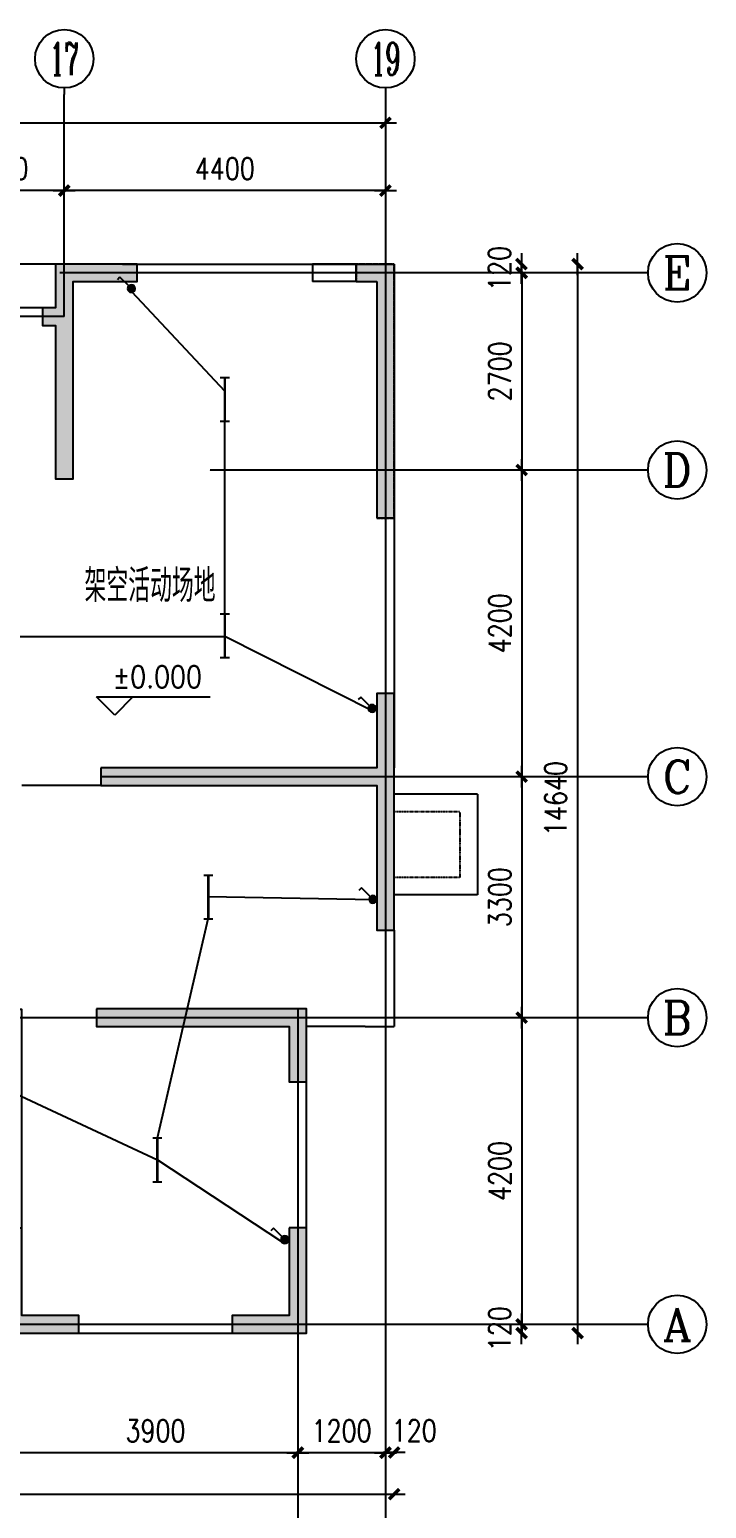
# Model space of a CAD drawing. Extents: x -170759 to 304867, y -311201 to 112352.
# Drawn here: x -54223 to -44951, y -205998 to -185746 of the extents above; entities that cross this region are included whole.
import ezdxf
from ezdxf.enums import TextEntityAlignment as Align

# ---------------------------------------------------------------- set-up
doc = ezdxf.new("R2010")
doc.units = 0
for name, pattern in [('ACAD_ISO04W100', [30.5, 24, -3, 0.5, -3]), ('DASH', [0.35, 0.25, -0.1]), ('DOTE', [2.42, 2, -0.2, 0.02, -0.2])]:
    doc.linetypes.add(name, pattern=pattern)
doc.layers.get('0').update_dxf_attribs({"linetype": 'CONTINUOUS'})
doc.layers.get('DEFPOINTS').update_dxf_attribs({"linetype": 'CONTINUOUS'})
for name, color, linetype in [('AXIS', 3, 'CONTINUOUS'), ('AXIS_TEXT', 7, 'CONTINUOUS'), ('DOOR', 2, 'CONTINUOUS'), ('DOTE', 251, 'CONTINUOUS'), ('EQUIP', 3, 'CONTINUOUS'), ('HATCH', 253, 'CONTINUOUS'), ('STAIR', 2, 'CONTINUOUS'), ('TEX', 7, 'CONTINUOUS'), ('TEXT', 6, 'CONTINUOUS'), ('WALL', 7, 'CONTINUOUS'), ('WIRE', 1, 'CONTINUOUS'), ('ZXX', 2, 'ACAD_ISO04W100')]:
    doc.layers.add(name, color=color, linetype=linetype)
doc.styles.add('COMPLEX', font='COMPLEX')
doc.styles.add('DIM_FONT', font='SIMPLEX.shx', dxfattribs={"width": 0.8})
doc.styles.add('HZ1', font='txt', dxfattribs={"bigfont": 'hzk'})
doc.styles.add('HZXXX', font='romans', dxfattribs={"width": 0.7, "bigfont": 'hzs'})
doc.dimstyles.new('AXIS', dxfattribs={"dimtxt": 300, "dimasz": 1, "dimexe": 250, "dimexo": 300, "dimgap": 150, "dimtad": 1, "dimdec": 0, "dimdsep": 46, "dimtxsty": 'DIM_FONT', "dimblk": '_DIMX', "dimblk1": '_DIMX', "dimblk2": '_DIMX', "dimcen": 2.5, "dimse1": 1, "dimse2": 1, "dimclrd": 3, "dimclre": 3, "dimclrt": 7, "dimadec": 0, "dimazin": 0, "dimtfac": 1, "dimtdec": 0, "dimtix": 1, "dimtmove": 2, "dimatfit": 3, "dimldrblk": '_DIMX', "dimfxl": 0, "dimtolj": 1, "dimtzin": 0, "dimarcsym": 0})

# ---------------------------------------------------------------- blocks, each defined once
blk = doc.blocks.new('_DIMX')
blk.add_line((-150, 0), (150, 0))
at = {"const_width": 50}
blk.add_lwpolyline([(-70, -70), (70, 70)], dxfattribs=at)
blk = doc.blocks.new('*D617')
at = {"layer": 'AXIS', "color": 3, "lineweight": -2}
blk.add_line((-47481, -189078), (-47481, -191776), dxfattribs=at)
at = {"layer": 'DEFPOINTS', "color": 0}
for p in [(-49348, -189077), (-49348, -191777), (-47481, -191777)]:
    blk.add_point(p, dxfattribs=at)
at = {"layer": 'AXIS', "color": 3, "lineweight": -2}
for p, rotation in [((-47481, -189077), 90), ((-47481, -191777), 270)]:
    blk.add_blockref('_DIMX', p, dxfattribs=dict(at, rotation=rotation))
at = {"layer": 'AXIS', "color": 7, "insert": (-47781, -190427), "char_height": 300, "attachment_point": 5, "rotation": 90, "style": 'DIM_FONT'}
blk.add_mtext('\\A1;2700', dxfattribs=at)
blk = doc.blocks.new('_AXISO')
blk.add_circle((0, 0), 0.5)
at = {"layer": 'AXIS_TEXT', "style": 'COMPLEX', "width": 1.041667}
blk.add_attdef('A', text='', height=0.56, dxfattribs=at).set_placement((-0.25, -0.28), (0.25, -0.28), align=Align.FIT)
blk = doc.blocks.new('*D618')
at = {"layer": 'AXIS', "color": 3, "lineweight": -2}
blk.add_line((-46716, -188958), (-46716, -203596), dxfattribs=at)
at = {"layer": 'DEFPOINTS', "color": 0}
for p in [(-48430, -188957), (-48430, -203597), (-46716, -203597)]:
    blk.add_point(p, dxfattribs=at)
at = {"layer": 'AXIS', "color": 3, "lineweight": -2}
for p, rotation in [((-46716, -188957), 90), ((-46716, -203597), 270)]:
    blk.add_blockref('_DIMX', p, dxfattribs=dict(at, rotation=rotation))
at = {"layer": 'AXIS', "color": 7, "insert": (-47016, -196277), "char_height": 300, "attachment_point": 5, "rotation": 90, "style": 'DIM_FONT'}
blk.add_mtext('\\A1;14640', dxfattribs=at)
blk = doc.blocks.new('*D634')
at = {"layer": 'AXIS', "color": 3, "lineweight": -2}
blk.add_line((-47481, -195978), (-47481, -199276), dxfattribs=at)
at = {"layer": 'DEFPOINTS', "color": 0}
for p in [(-49348, -195977), (-49348, -199277), (-47481, -199277)]:
    blk.add_point(p, dxfattribs=at)
at = {"layer": 'AXIS', "color": 3, "lineweight": -2}
for p, rotation in [((-47481, -195977), 90), ((-47481, -199277), 270)]:
    blk.add_blockref('_DIMX', p, dxfattribs=dict(at, rotation=rotation))
at = {"layer": 'AXIS', "color": 7, "insert": (-47781, -197627), "char_height": 300, "attachment_point": 5, "rotation": 90, "style": 'DIM_FONT'}
blk.add_mtext('\\A1;3300', dxfattribs=at)
blk = doc.blocks.new('*D635')
at = {"layer": 'AXIS', "color": 3, "lineweight": -2}
blk.add_line((-49349, -205235), (-50547, -205235), dxfattribs=at)
at = {"layer": 'DEFPOINTS', "color": 0}
for p in [(-50548, -203746), (-49348, -203790), (-50548, -205235)]:
    blk.add_point(p, dxfattribs=at)
at = {"layer": 'AXIS', "color": 3, "lineweight": -2, "rotation": 180}
blk.add_blockref('_DIMX', (-50548, -205235), dxfattribs=at)
at = {"layer": 'AXIS', "color": 3, "lineweight": -2}
blk.add_blockref('_DIMX', (-49348, -205235), dxfattribs=at)
at = {"layer": 'AXIS', "color": 7, "insert": (-49948, -204935), "char_height": 300, "attachment_point": 5, "style": 'DIM_FONT'}
blk.add_mtext('\\A1;1200', dxfattribs=at)
blk = doc.blocks.new('*D636')
at = {"layer": 'AXIS', "color": 3, "lineweight": -2}
blk.add_line((-50549, -205235), (-54447, -205235), dxfattribs=at)
at = {"layer": 'DEFPOINTS', "color": 0}
for p in [(-54448, -203746), (-50548, -203746), (-54448, -205235)]:
    blk.add_point(p, dxfattribs=at)
at = {"layer": 'AXIS', "color": 3, "lineweight": -2, "rotation": 180}
blk.add_blockref('_DIMX', (-54448, -205235), dxfattribs=at)
at = {"layer": 'AXIS', "color": 3, "lineweight": -2}
blk.add_blockref('_DIMX', (-50548, -205235), dxfattribs=at)
at = {"layer": 'AXIS', "color": 7, "insert": (-52498, -204935), "char_height": 300, "attachment_point": 5, "style": 'DIM_FONT'}
blk.add_mtext('\\A1;3900', dxfattribs=at)
blk = doc.blocks.new('_LINKPT1')
blk.add_line((0, 0), (0, 0))
blk = doc.blocks.new('M_Y4YTM')
for p, q in [((-1.2, 0.25), (-1.2, -0.25)), ((-1.2, 0), (1.2, 0)), ((1.2, 0.25), (1.2, -0.25))]:
    blk.add_line(p, q)
at = {"const_width": 0.14}
blk.add_lwpolyline([(-1.2, 0), (1.2, 0)], dxfattribs=at)
at = {"xscale": 0.002, "yscale": 0.002, "zscale": 0.002}
for p in [(-1.2, 0), (0, 0), (1.2, 0)]:
    blk.add_blockref('_LINKPT1', p, dxfattribs=at)
at = {"width": 0.8, "flags": 9}
blk.add_attdef('A', (0, 0), '', height=0.00002, dxfattribs=at)
blk = doc.blocks.new('M_X2')
for p, q in [((0.147, 0.356), (0.625, 0.833)), ((0.625, 0.833), (0.766, 0.692))]:
    blk.add_line(p, q)
blk.add_circle((0, 0.208), 0.208)
for points in [[(-0.18, 0.313), (0.18, 0.313), (-0.208, 0.208), (0.208, 0.208)], [(-0.18, 0.104), (0.18, 0.104), (-0.208, 0.208), (0.208, 0.208)], [(-0.104, 0.389), (0.104, 0.389), (-0.18, 0.313), (0.18, 0.313)], [(-0.104, 0.028), (0.104, 0.028), (-0.18, 0.104), (0.18, 0.104)], [(0, 0.417), (0, 0.417), (-0.104, 0.389), (0.104, 0.389)], [(0, 0), (0, 0), (-0.104, 0.028), (0.104, 0.028)]]:
    blk.add_solid(points)
for p in [(-0.208, 0.208), (0, 0.417), (0.208, 0.208), (0, 0)]:
    blk.add_blockref('_LINKPT1', p)
at = {"width": 0.8, "flags": 9}
blk.add_attdef('A', (0, 0), '', height=0.00002, dxfattribs=at)
blk = doc.blocks.new('*D637')
at = {"layer": 'AXIS', "color": 3, "lineweight": -2}
blk.add_line((-47481, -199278), (-47481, -203476), dxfattribs=at)
at = {"layer": 'DEFPOINTS', "color": 0}
for p in [(-49348, -199277), (-49348, -203477), (-47481, -203477)]:
    blk.add_point(p, dxfattribs=at)
at = {"layer": 'AXIS', "color": 3, "lineweight": -2}
for p, rotation in [((-47481, -199277), 90), ((-47481, -203477), 270)]:
    blk.add_blockref('_DIMX', p, dxfattribs=dict(at, rotation=rotation))
at = {"layer": 'AXIS', "color": 7, "insert": (-47781, -201377), "char_height": 300, "attachment_point": 5, "rotation": 90, "style": 'DIM_FONT'}
blk.add_mtext('\\A1;4200', dxfattribs=at)
blk = doc.blocks.new('*D638')
at = {"layer": 'AXIS', "color": 3, "lineweight": -2}
for p, q in [((-49349, -205233), (-49350, -205233)), ((-49348, -205233), (-49228, -205233)), ((-49227, -205233), (-49226, -205233))]:
    blk.add_line(p, q, dxfattribs=at)
at = {"layer": 'DEFPOINTS', "color": 0}
for p in [(-49348, -203790), (-49228, -203790), (-49228, -205233)]:
    blk.add_point(p, dxfattribs=at)
at = {"layer": 'AXIS', "color": 3, "lineweight": -2}
blk.add_blockref('_DIMX', (-49348, -205233), dxfattribs=at)
at = {"layer": 'AXIS', "color": 3, "lineweight": -2, "rotation": 180}
blk.add_blockref('_DIMX', (-49228, -205233), dxfattribs=at)
at = {"layer": 'AXIS', "color": 7, "insert": (-48954, -204933), "char_height": 300, "attachment_point": 5, "style": 'DIM_FONT'}
blk.add_mtext('\\A1;120', dxfattribs=at)
blk = doc.blocks.new('*D639')
at = {"layer": 'AXIS', "color": 3, "lineweight": -2}
for p, q in [((-47483, -203476), (-47483, -203475)), ((-47483, -203477), (-47483, -203597)), ((-47483, -203598), (-47483, -203599))]:
    blk.add_line(p, q, dxfattribs=at)
at = {"layer": 'DEFPOINTS', "color": 0}
for p in [(-49048, -203477), (-49048, -203597), (-47483, -203597)]:
    blk.add_point(p, dxfattribs=at)
at = {"layer": 'AXIS', "color": 3, "lineweight": -2}
for p, rotation in [((-47483, -203477), 270), ((-47483, -203597), 90)]:
    blk.add_blockref('_DIMX', p, dxfattribs=dict(at, rotation=rotation))
at = {"layer": 'AXIS', "color": 7, "insert": (-47783, -203537), "char_height": 300, "attachment_point": 5, "rotation": 90, "style": 'DIM_FONT'}
blk.add_mtext('\\A1;120', dxfattribs=at)
blk = doc.blocks.new('*D640')
at = {"layer": 'AXIS', "color": 3, "lineweight": -2}
blk.add_line((-47481, -191778), (-47481, -195976), dxfattribs=at)
at = {"layer": 'DEFPOINTS', "color": 0}
for p in [(-49348, -191777), (-49348, -195977), (-47481, -195977)]:
    blk.add_point(p, dxfattribs=at)
at = {"layer": 'AXIS', "color": 3, "lineweight": -2}
for p, rotation in [((-47481, -191777), 90), ((-47481, -195977), 270)]:
    blk.add_blockref('_DIMX', p, dxfattribs=dict(at, rotation=rotation))
at = {"layer": 'AXIS', "color": 7, "insert": (-47781, -193877), "char_height": 300, "attachment_point": 5, "rotation": 90, "style": 'DIM_FONT'}
blk.add_mtext('\\A1;4200', dxfattribs=at)
blk = doc.blocks.new('*D672')
at = {"layer": 'AXIS', "color": 3, "lineweight": -2}
blk.add_line((-49349, -187951), (-53747, -187951), dxfattribs=at)
at = {"layer": 'DEFPOINTS', "color": 0}
for p in [(-53748, -187951), (-53748, -188777), (-49348, -188840)]:
    blk.add_point(p, dxfattribs=at)
at = {"layer": 'AXIS', "color": 3, "lineweight": -2, "rotation": 180}
blk.add_blockref('_DIMX', (-53748, -187951), dxfattribs=at)
at = {"layer": 'AXIS', "color": 3, "lineweight": -2}
blk.add_blockref('_DIMX', (-49348, -187951), dxfattribs=at)
at = {"layer": 'AXIS', "color": 7, "insert": (-51548, -187651), "char_height": 300, "attachment_point": 5, "style": 'DIM_FONT'}
blk.add_mtext('\\A1;4400', dxfattribs=at)
blk = doc.blocks.new('*D674')
at = {"layer": 'AXIS', "color": 3, "lineweight": -2}
blk.add_line((-53749, -187951), (-55547, -187951), dxfattribs=at)
at = {"layer": 'DEFPOINTS', "color": 0}
for p in [(-55548, -187951), (-53748, -188731), (-55548, -188877)]:
    blk.add_point(p, dxfattribs=at)
at = {"layer": 'AXIS', "color": 3, "lineweight": -2, "rotation": 180}
blk.add_blockref('_DIMX', (-55548, -187951), dxfattribs=at)
at = {"layer": 'AXIS', "color": 3, "lineweight": -2}
blk.add_blockref('_DIMX', (-53748, -187951), dxfattribs=at)
at = {"layer": 'AXIS', "color": 7, "insert": (-54648, -187651), "char_height": 300, "attachment_point": 5, "style": 'DIM_FONT'}
blk.add_mtext('\\A1;1800', dxfattribs=at)
blk = doc.blocks.new('*D675')
at = {"layer": 'DEFPOINTS', "color": 0}
for p in [(-49228, -188957), (-49048, -189077), (-47485, -188957)]:
    blk.add_point(p, dxfattribs=at)
at = {"layer": 'HATCH', "color": 3, "lineweight": -2}
for p, q in [((-47485, -188956), (-47485, -188955)), ((-47485, -189077), (-47485, -188957)), ((-47485, -189078), (-47485, -189079))]:
    blk.add_line(p, q, dxfattribs=at)
for p, rotation in [((-47485, -188957), 270), ((-47485, -189077), 90)]:
    blk.add_blockref('_DIMX', p, dxfattribs=dict(at, rotation=rotation))
at = {"layer": 'HATCH', "color": 7, "insert": (-47785, -189017), "char_height": 300, "attachment_point": 5, "rotation": 90, "style": 'DIM_FONT'}
blk.add_mtext('\\A1;120', dxfattribs=at)

msp = doc.modelspace()

# ---------------------------------------------------------------- hatches: boundary and pattern name
at = {"layer": 'ZXX'}
h = msp.add_hatch(color=256, dxfattribs=at)
h.paths.add_polyline_path([(-53747.73424, -188957.41643), (-52747.73424, -188957.41643), (-52747.73424, -189077.41643), (-53747.73424, -189077.41643)])
h.paths.add_polyline_path([(-53747.73424, -189077.41643), (-52747.73424, -189077.41643), (-52747.73424, -189197.41643), (-53627.73424, -189197.41643), (-53627.73424, -191897.41643), (-53867.73424, -191897.41643), (-53867.73424, -189797.41643), (-54047.73424, -189797.41643), (-54047.73424, -189677.41643), (-53747.73424, -189677.41643)])
h.paths.add_polyline_path([(-53867.73424, -188957.41643), (-53747.73424, -188957.41643), (-53747.73424, -189677.41643), (-54047.73424, -189677.41643), (-54047.73424, -189557.41643), (-53867.73424, -189557.41643)])
h = msp.add_hatch(color=256, dxfattribs=at)
h.paths.add_polyline_path([(-49747.73424, -188957.41643), (-49347.73424, -188957.41643), (-49347.73424, -189077.41643), (-49747.73424, -189077.41643)])
h.paths.add_polyline_path([(-49347.73424, -188957.41643), (-49227.73424, -188957.41643), (-49227.73424, -189077.41643), (-49347.73424, -189077.41643)])
h.paths.add_polyline_path([(-49747.73424, -189077.41643), (-49347.73424, -189077.41643), (-49347.73424, -191777.41643), (-49467.73424, -191777.41643), (-49467.73424, -189197.41643), (-49747.73424, -189197.41623)])
h.paths.add_polyline_path([(-49347.73424, -189077.41643), (-49227.73424, -189077.41643), (-49227.73424, -191777.41643), (-49347.73424, -191777.41643)])
h.paths.add_polyline_path([(-49347.73424, -191777.41643), (-49227.73424, -191777.41643), (-49227.73424, -192437.41643), (-49347.73424, -192437.41643)])
h.paths.add_polyline_path([(-49467.73424, -191777.41643), (-49347.73424, -191777.41643), (-49347.73424, -192437.41643), (-49467.73424, -192437.41643)])
msp.add_hatch(color=256, dxfattribs=at).paths.add_polyline_path([(-49227.73424, -198077.41643), (-49227.73424, -194837.41643), (-49467.73424, -194837.41643), (-49467.73424, -195857.41643), (-53247.73424, -195857.41643), (-53247.73424, -196097.41643), (-49467.73424, -196097.41643), (-49467.73424, -198077.41643)])
h = msp.add_hatch(color=256, dxfattribs=at)
h.paths.add_polyline_path([(-53307.73424, -199157.41643), (-50547.73424, -199157.41643), (-50547.73424, -199277.41643), (-53307.73424, -199277.41643)])
h.paths.add_polyline_path([(-53307.73424, -199277.41643), (-50547.73424, -199277.41643), (-50547.73424, -200157.41643), (-50667.73424, -200157.41643), (-50667.73424, -199397.41643), (-53307.73424, -199397.41643)])
h.paths.add_polyline_path([(-50547.73424, -199277.41643), (-50427.73424, -199277.41643), (-50427.73424, -200157.41643), (-50547.73424, -200157.41643)])
h.paths.add_polyline_path([(-50547.73424, -199157.41643), (-50427.73424, -199157.41643), (-50427.73424, -199277.41643), (-50547.73424, -199277.41643)])
h = msp.add_hatch(color=256, dxfattribs=at)
h.paths.add_polyline_path([(-54897.73424, -202277.41643), (-54447.73424, -202277.41643), (-54447.73424, -203477.41643), (-54567.73424, -203477.41643), (-54567.73424, -202397.41643), (-54897.73424, -202397.41643)])
h.paths.add_polyline_path([(-54897.73424, -202157.41643), (-54447.73424, -202158.66536), (-54447.73424, -202277.41643), (-54897.73424, -202277.41643)])
h.paths.add_polyline_path([(-54447.73424, -202158.66536), (-54327.73424, -202158.99841), (-54327.73424, -203357.41643), (-53547.73424, -203357.41643), (-53547.73424, -203477.41643), (-54447.73424, -203477.41643)])
h.paths.add_polyline_path([(-54567.73424, -203477.41643), (-54547.73424, -203477.41643), (-54447.73424, -203477.41643), (-54447.73424, -203597.41643), (-54567.73424, -203597.41643)])
h.paths.add_polyline_path([(-54447.73424, -203477.41643), (-53547.73424, -203477.41643), (-53547.73424, -203597.41643), (-54447.73424, -203597.41643)])
h = msp.add_hatch(color=256, dxfattribs=at)
h.paths.add_polyline_path([(-50667.73424, -202157.41643), (-50547.73424, -202157.41643), (-50547.73424, -203477.41643), (-51447.73424, -203477.41643), (-51447.73424, -203357.41643), (-50667.73424, -203357.41643)])
h.paths.add_polyline_path([(-50547.73424, -202157.41643), (-50427.73424, -202157.41643), (-50427.73424, -203477.41643), (-50547.73424, -203477.41643)])
h.paths.add_polyline_path([(-51447.73424, -203477.41643), (-50547.73424, -203477.41643), (-50547.73424, -203597.41643), (-51447.73424, -203597.41643)])
h.paths.add_polyline_path([(-50547.73424, -203477.41643), (-50427.73424, -203477.41643), (-50427.73424, -203597.41643), (-50547.73424, -203597.41643)])

# ---------------------------------------------------------------- linework, layer by layer
at = {"layer": 'AXIS'}
for p, q in [((-53747.73424, -186545.89416), (-53747.73424, -186636.33343)), ((-49347.73424, -186545.89416), (-49347.73424, -186636.33343)), ((-45750.59439, -189077.41643), (-46114.38836, -189077.41643)), ((-45750.59439, -191777.41643), (-46114.38836, -191777.41643)), ((-45750.59439, -195977.41643), (-46114.38836, -195977.41643)), ((-45750.59439, -199277.41643), (-46114.38836, -199277.41643)), ((-45750.59439, -203477.41643), (-46114.38836, -203477.41643))]:
    msp.add_line(p, q, dxfattribs=at)
at = {"layer": 'DOOR'}
for p, q in [((-53867.73424, -188957.41643), (-55427.73424, -188957.41643)), ((-52947.73424, -188957.41643), (-49747.73424, -188957.41643)), ((-54047.73424, -189557.41643), (-55247.73424, -189557.41643)), ((-49227.73424, -192437.41643), (-49227.73424, -195857.41643)), ((-53247.73424, -196097.41643), (-54327.73424, -196097.41643)), ((-48087.73424, -196217.41643), (-49227.73424, -196217.41643)), ((-48087.73424, -196217.41643), (-48087.73424, -197597.41643)), ((-48087.73424, -197597.41643), (-49227.73424, -197597.41643)), ((-49227.73424, -198077.41643), (-49227.73424, -199397.41643)), ((-50427.73424, -203597.41643), (-50427.73424, -199157.41643)), ((-49627.73424, -199397.41643), (-50427.73424, -199397.41643)), ((-49627.73424, -199397.41643), (-49227.73424, -199397.41643)), ((-53547.73424, -203597.41643), (-51447.73424, -203597.41643))]:
    msp.add_line(p, q, dxfattribs=at)
at = {"layer": 'DOTE', "linetype": 'DOTE', "ltscale": 0.5}
for p, q in [((-53747.73424, -189677.41643), (-53747.73424, -186636.33343)), ((-49347.73424, -186636.33343), (-49347.73424, -206265.59626)), ((-45788.18925, -189077.41643), (-53807.73424, -189077.41643)), ((-53747.73424, -189677.41643), (-55547.73424, -189677.41643)), ((-45788.18925, -191777.41643), (-51752.91674, -191777.41643)), ((-45788.18925, -195977.41643), (-53247.73424, -195977.41643)), ((-45788.18925, -199277.41643), (-54567.73424, -199277.41643)), ((-50547.73424, -199157.41643), (-50547.73424, -206265.59626)), ((-45788.18925, -203477.41643), (-65247.73424, -203477.41643))]:
    msp.add_line(p, q, dxfattribs=at)
at = {"layer": 'STAIR', "linetype": 'DASH', "ltscale": 0.6}
for p, q in [((-48327.73424, -196457.41643), (-49227.73424, -196457.41643)), ((-48327.73424, -196457.41643), (-48327.73424, -197357.41643)), ((-48327.73424, -197357.41643), (-49227.73424, -197357.41643))]:
    msp.add_line(p, q, dxfattribs=at)
at = {"layer": 'TEXT', "color": 3}
for p, q in [((-53306.74391, -194885.06756), (-51749.05778, -194885.06756)), ((-53056.74391, -195135.1662), (-53306.74391, -194885.06756)), ((-52806.74391, -194885.06756), (-53056.74391, -195135.1662))]:
    msp.add_line(p, q, dxfattribs=at)
at = {"layer": 'WALL'}
for p, q in [((-49744.06297, -188957.41623), (-50347.73424, -188957.41643)), ((-50347.73424, -188957.41643), (-50347.73424, -189197.41643)), ((-49747.73424, -189197.41643), (-49747.73424, -188957.41643)), ((-49747.73424, -189197.41643), (-49747.73424, -188957.41643)), ((-49747.73424, -188957.41643), (-49227.73424, -188957.41643)), ((-49227.73424, -188957.41643), (-49227.73424, -191897.41643)), ((-49747.73424, -189197.41623), (-50347.73424, -189197.41643)), ((-49747.73424, -189197.41643), (-49467.73424, -189197.41643)), ((-49467.73424, -189197.41643), (-49467.73424, -192437.41643)), ((-49227.73424, -191897.41643), (-49227.73424, -192437.41643)), ((-49227.73424, -192437.41643), (-49467.73424, -192437.41643)), ((-49467.73424, -195857.41643), (-53247.73424, -195857.41643))]:
    msp.add_line(p, q, dxfattribs=at)
for points in [[(-53867.73424, -188957.41643), (-53867.73424, -189557.41643), (-54047.73424, -189557.41643), (-54047.73424, -189797.41643), (-53867.73424, -189797.41643), (-53867.73424, -191897.41643), (-53627.73424, -191897.41643), (-53627.73424, -189197.41643), (-52747.73424, -189197.41643), (-52747.73424, -188957.41643)], [(-53247.73424, -195857.41643), (-53247.73424, -196097.41643), (-49467.73424, -196097.41643), (-49467.73424, -198077.41643), (-49227.73424, -198077.41643), (-49227.73424, -194837.41643), (-49467.73424, -194837.41643), (-49467.73424, -195857.41643)], [(-54567.73424, -199165.59514), (-54567.73424, -202158.33232), (-54897.73424, -202158.33232), (-54897.73424, -202397.41643), (-54567.73424, -202397.41643), (-54567.73424, -203597.41643), (-53547.73424, -203597.41643), (-53547.73424, -203357.41643), (-54327.73424, -203357.41643), (-54327.73424, -199165.59514)], [(-53307.73424, -199157.41643), (-53307.73424, -199397.41643), (-50667.73424, -199397.41643), (-50667.73424, -200157.41643), (-50427.73424, -200157.41643), (-50427.73424, -199157.41643)], [(-50667.73424, -202157.41643), (-50667.73424, -203357.41643), (-51447.73424, -203357.41643), (-51447.73424, -203597.41643), (-50427.73424, -203597.41643), (-50427.73424, -202157.41643)]]:
    msp.add_lwpolyline(points, close=True, dxfattribs=at)
at = {"layer": 'WIRE'}
for p, q in [((-51547.73424, -190697.41633), (-52817.19685, -189342.96157)), ((-51547.73424, -194057.41643), (-51547.73424, -191115.23118)), ((-54636.64515, -194057.41643), (-51547.73424, -194057.41643)), ((-49503.95777, -195088.01042), (-51547.73424, -194057.41643)), ((-49512.83973, -197665.50537), (-51773.99946, -197624.4406)), ((-52472.33474, -200923.45161), (-51773.99946, -197924.4406)), ((-55959.42571, -199600.39886), (-52472.33474, -201223.45161)), ((-52472.33474, -201223.45161), (-50771.08352, -202343.46074))]:
    msp.add_line(p, q, dxfattribs=at)
at = {"layer": 'ZXX'}
for points in [[(-52747.73424, -189197.41643), (-52747.73424, -188957.41643), (-53867.73424, -188957.41643), (-53867.73424, -189557.41643), (-54047.73424, -189557.41643), (-54047.73424, -189797.41643), (-53867.73424, -189797.41643), (-53867.73424, -191897.41643), (-53627.73424, -191897.41643), (-53627.73424, -189197.41643), (-52747.73424, -189197.41643)], [(-49227.73424, -192437.41643), (-49227.73424, -188957.41643), (-49747.73424, -188957.41643), (-49747.73424, -189197.41623), (-49467.73424, -189197.41643), (-49467.73424, -192437.41643), (-49227.73424, -192437.41643)], [(-49227.73424, -198077.41643), (-49227.73424, -194837.41643), (-49467.73424, -194837.41643), (-49467.73424, -195857.41643), (-53247.73424, -195857.41643), (-53247.73424, -196097.41643), (-49467.73424, -196097.41643), (-49467.73424, -198077.41643), (-49227.73424, -198077.41643)], [(-50667.73424, -200157.41643), (-50427.73424, -200157.41643), (-50427.73424, -199157.41643), (-53307.73424, -199157.41643), (-53307.73424, -199397.41643), (-50667.73424, -199397.41643), (-50667.73424, -200157.41643)], [(-53547.73424, -203597.41643), (-53547.73424, -203357.41643), (-54327.73424, -203357.41643), (-54327.73424, -202158.99841), (-54897.73424, -202157.41643), (-54897.73424, -202397.41643), (-54567.73424, -202397.41643), (-54567.73424, -203597.41643), (-53547.73424, -203597.41643)], [(-50427.73424, -202157.41643), (-50667.73424, -202157.41643), (-50667.73424, -203357.41643), (-51447.73424, -203357.41643), (-51447.73424, -203597.41643), (-50427.73424, -203597.41643), (-50427.73424, -202157.41643)]]:
    msp.add_lwpolyline(points, dxfattribs=at)

# ---------------------------------------------------------------- block references
at = {"layer": 'AXIS'}
ref = msp.add_blockref('_AXISO', (-53747.73424, -186145.89416), dxfattribs=dict(at, xscale=800, yscale=800, zscale=800))
ref.add_attrib('A', '17', dxfattribs={"layer": 'AXIS_TEXT', "height": 448, "style": 'COMPLEX', "width": 0.646552}).set_placement((-53947.73424, -186369.89416), (-53547.73424, -186369.89416), align=Align.FIT)
ref = msp.add_blockref('_AXISO', (-49347.73424, -186145.89416), dxfattribs=dict(at, xscale=800, yscale=800, zscale=800))
ref.add_attrib('A', '19', dxfattribs={"layer": 'AXIS_TEXT', "height": 448, "style": 'COMPLEX', "width": 0.646552}).set_placement((-49547.73424, -186369.89416), (-49147.73424, -186369.89416), align=Align.FIT)
ref = msp.add_blockref('_AXISO', (-45350.59439, -189077.41643), dxfattribs=dict(at, xscale=800, yscale=800, zscale=800))
ref.add_attrib('A', 'E', dxfattribs={"layer": 'AXIS_TEXT', "height": 448, "style": 'COMPLEX', "width": 1.171875}).set_placement((-45550.59439, -189301.41643), (-45150.59439, -189301.41643), align=Align.FIT)
ref = msp.add_blockref('_AXISO', (-45350.59439, -191777.41643), dxfattribs=dict(at, xscale=800, yscale=800, zscale=800))
ref.add_attrib('A', 'D', dxfattribs={"layer": 'AXIS_TEXT', "height": 448, "style": 'COMPLEX', "width": 1.102941}).set_placement((-45550.59439, -192001.41643), (-45150.59439, -192001.41643), align=Align.FIT)
ref = msp.add_blockref('_AXISO', (-45350.59439, -195977.41643), dxfattribs=dict(at, xscale=800, yscale=800, zscale=800))
ref.add_attrib('A', 'C', dxfattribs={"layer": 'AXIS_TEXT', "height": 448, "style": 'COMPLEX', "width": 1.25}).set_placement((-45550.59439, -196201.41643), (-45150.59439, -196201.41643), align=Align.FIT)
ref = msp.add_blockref('_AXISO', (-45350.59439, -199277.41643), dxfattribs=dict(at, xscale=800, yscale=800, zscale=800))
ref.add_attrib('A', 'B', dxfattribs={"layer": 'AXIS_TEXT', "height": 448, "style": 'COMPLEX', "width": 1.102941}).set_placement((-45550.59439, -199501.41643), (-45150.59439, -199501.41643), align=Align.FIT)
at = {"layer": 'AXIS', "xscale": 800, "yscale": 800, "zscale": 800}
msp.add_blockref('_AXISO', (-45350.59439, -203477.41643), dxfattribs=at).add_auto_attribs({'A': 'A'})
at = {"layer": 'EQUIP', "xscale": -250, "yscale": 250, "zscale": 250}
for p in [(-52828.22603, -189344.14273), (-49529.99944, -195094.98827), (-49519.70855, -197709.31044), (-50725.97803, -202369.50241)]:
    msp.add_blockref('M_X2', p, dxfattribs=at)
at = {"layer": 'EQUIP', "yscale": 250, "zscale": 250}
for p, xscale, rotation in [((-51547.73424, -190815.23118), -250, 270), ((-51547.73424, -194050.86069), 250, 270), ((-51773.99946, -197624.4406), -250, 90), ((-52472.33474, -201223.45161), -250, 90)]:
    msp.add_blockref('M_Y4YTM', p, dxfattribs=dict(at, xscale=xscale, rotation=rotation))

# ---------------------------------------------------------------- texts
at = {"layer": 'TEX', "color": 3, "style": 'HZXXX', "text_generation_flag": 6, "width": 0.7}
msp.add_text('架空活动场地', height=450, rotation=180, dxfattribs=at).set_placement((-53469.54413, -193586.62191))
at = {"layer": 'TEXT', "color": 3, "style": 'HZ1', "width": 0.85}
msp.add_text('%%p0.000', height=300, dxfattribs=at).set_placement((-53084.73418, -194759.57086))

# ---------------------------------------------------------------- dimensions: what is measured, and where the dimension line sits
at = {"layer": 'AXIS'}
for base, p1, p2, location in [((-49347.73424, -187023.68352), (-81147.73424, -188540.22828), (-49347.73424, -188540.22828), (-66108.83916, -186723.68352)), ((-49227.73424, -205802.27335), (-81267.73424, -203489.553), (-49227.73424, -203489.553), (-65898.22187, -205502.27335))]:
    msp.add_linear_dim(base=base, p1=p1, p2=p2, location=location, dimstyle='AXIS', dxfattribs=at).render()
for base, p1, p2, picture, middle in [((-55547.73424, -187951.39508), (-53747.73424, -188730.64832), (-55547.73424, -188877.41643), '*D674', (-54647.73424, -187651.39508)), ((-53747.73424, -187951.39508), (-49347.73424, -188840.22828), (-53747.73424, -188777.41643), '*D672', (-51547.73424, -187651.39508)), ((-54447.73424, -205235.40763), (-50547.73424, -203746.34786), (-54447.73424, -203746.34786), '*D636', (-52497.73424, -204935.40763))]:
    dim = msp.add_linear_dim(base=base, p1=p1, p2=p2, dimstyle='AXIS', override={"dimse1": 1}, dxfattribs=at)
    dim.commit()
    dim.dimension.update_dxf_attribs({"geometry": picture, "text_midpoint": middle})
for base, p1, p2, picture, middle in [((-47481.24383, -191777.41643), (-49347.73424, -189077.41643), (-49347.73424, -191777.41643), '*D617', (-47781.24383, -190427.41643)), ((-46715.62546, -203597.41643), (-48430.06301, -188957.41643), (-48430.06301, -203597.41643), '*D618', (-47015.62546, -196277.41643))]:
    dim = msp.add_linear_dim(base=base, p1=p1, p2=p2, angle=90, dimstyle='AXIS', dxfattribs=at)
    dim.commit()
    dim.dimension.update_dxf_attribs({"geometry": picture, "text_midpoint": middle})
for base, p1, p2, picture, middle in [((-47481.24383, -195977.41643), (-49347.73424, -191777.41643), (-49347.73424, -195977.41643), '*D640', (-47781.24383, -193877.41643)), ((-47481.24383, -199277.41643), (-49347.73424, -195977.41643), (-49347.73424, -199277.41643), '*D634', (-47781.24383, -197627.41643)), ((-47481.24383, -203477.41643), (-49347.73424, -199277.41643), (-49347.73424, -203477.41643), '*D637', (-47781.24383, -201377.41643)), ((-47483.01001, -203597.41643), (-49047.73424, -203477.41643), (-49047.73424, -203597.41643), '*D639', (-47783.01001, -203537.41643))]:
    dim = msp.add_linear_dim(base=base, p1=p1, p2=p2, angle=90, dimstyle='AXIS', override={"dimse1": 1}, dxfattribs=at)
    dim.commit()
    dim.dimension.update_dxf_attribs({"geometry": picture, "text_midpoint": middle})
dim = msp.add_linear_dim(base=(-50547.73424, -205235.40763), p1=(-49347.73424, -203789.553), p2=(-50547.73424, -203746.34786), dimstyle='AXIS', dxfattribs=at)
dim.commit()
dim.dimension.update_dxf_attribs({"geometry": '*D635', "text_midpoint": (-49947.73424, -204935.40763)})
dim = msp.add_linear_dim(base=(-49227.73424, -205233.194), p1=(-49347.73424, -203789.553), p2=(-49227.73424, -203789.553), dimstyle='AXIS', dxfattribs=at)
dim.commit()
dim.dimension.update_dxf_attribs({"geometry": '*D638', "text_midpoint": (-48954.17266, -204933.194), "dimtype": 160})
at = {"layer": 'HATCH'}
dim = msp.add_linear_dim(base=(-47484.87291, -188957.41643), p1=(-49047.73424, -189077.41643), p2=(-49227.73424, -188957.41643), angle=90, dimstyle='AXIS', dxfattribs=at)
dim.commit()
dim.dimension.update_dxf_attribs({"geometry": '*D675', "text_midpoint": (-47784.87291, -189017.41643)})

doc.saveas('drawing.dxf')
